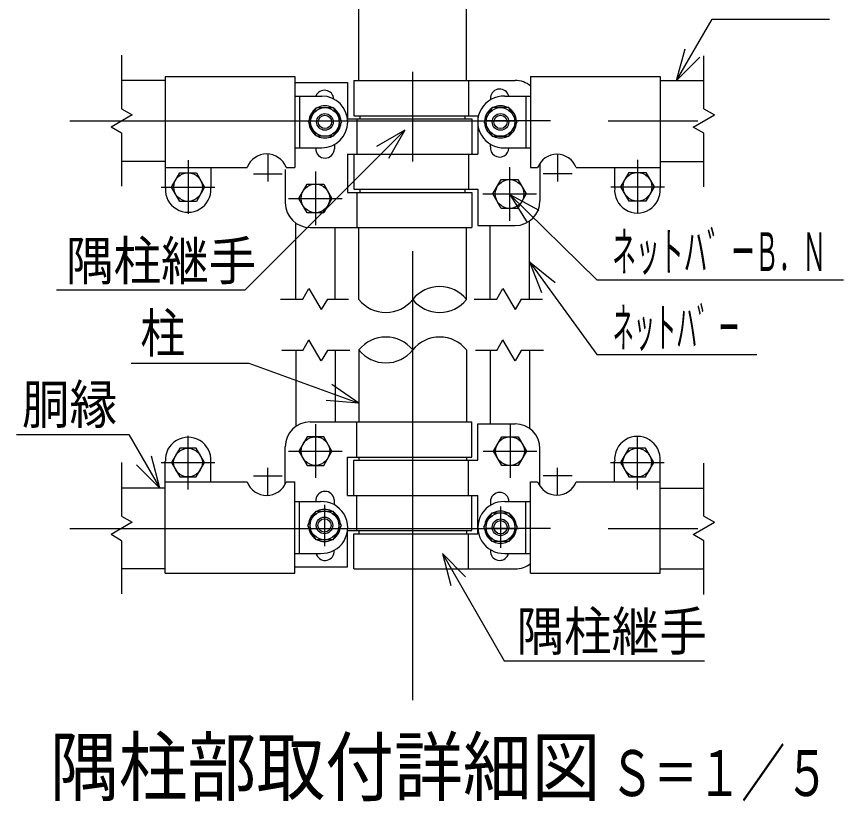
# Model space of a CAD drawing. Units: millimetres, scale not verified. Extents: x -4425 to 4425, y -3150 to 3150.
# Drawn here: x 1434 to 2604, y -1086 to 24 of the extents above; entities that cross this region are included whole.
import ezdxf
from ezdxf.enums import TextEntityAlignment as Align

# ---------------------------------------------------------------- set-up
doc = ezdxf.new("R2010")
doc.units = ezdxf.units.MM
doc.header["$LTSCALE"] = 20
doc.linetypes.add('USER1', pattern=[50.8, 31.75, -6.35, 6.35, -6.35])
doc.layers.add('0-0_1', color=7, linetype='Continuous', lineweight=25)
doc.layers.add('0-4_2', color=2, linetype='Continuous', lineweight=25)
doc.styles.add('ＭＳ ゴシック', font='')
doc.styles.get('ＭＳ ゴシック').set_extended_font_data('MS Gothic')

msp = doc.modelspace()

# ---------------------------------------------------------------- linework, layer by layer
at = {"layer": '0-0_1', "color": 3, "linetype": 'USER1'}
for p, q in [((1994.75, -942.55), (1994.75, 244.82)), ((1509.4, -123.32), (2480.09, -123.32)), ((1799.75, -123.32), (1889.75, -123.32)), ((2189.75, -123.32), (2099.75, -123.32)), ((1676.8, -178.84), (1676.8, -254.78)), ((2312.92, -178.47), (2312.92, -254.41)), ((1857.05, -194.83), (1857.05, -270.77)), ((2131.8, -188.63), (2131.8, -264.56)), ((1638.83, -216.81), (1714.77, -216.81)), ((2274.95, -216.44), (2350.89, -216.44)), ((1819.08, -232.8), (1895.02, -232.8)), ((2093.83, -226.59), (2169.77, -226.59)), ((1857.05, -552.3), (1857.05, -628.24)), ((2132.44, -552.3), (2132.44, -628.24)), ((1676.7, -568.65), (1676.7, -644.59)), ((2312.51, -568.65), (2312.51, -644.59)), ((1819.08, -590.27), (1895.02, -590.27)), ((2094.47, -590.27), (2170.41, -590.27)), ((1638.73, -606.62), (1714.67, -606.62)), ((2274.54, -606.62), (2350.48, -606.62)), ((1869.86, -666.1), (1869.86, -724.75)), ((2118.98, -668.73), (2118.98, -727.39)), ((1509.4, -699.74), (2480.09, -699.74)), ((1799.75, -699.74), (1889.75, -699.74)), ((2189.75, -699.74), (2099.75, -699.74))]:
    msp.add_line(p, q, dxfattribs=at)
at = {"layer": '0-0_1'}
for p, q in [((1918.55, -66.02), (1918.55, 52.03)), ((2070.95, -66.02), (2070.95, 52.03)), ((1644.43, -66.17), (1582.76, -66.17)), ((1644.43, -60.24), (1644.44, -218.5)), ((1644.56, -60.2), (1827.73, -60.2)), ((1827.73, -60.2), (1827.73, -189.15)), ((1827.73, -68.95), (1902.43, -68.95)), ((1902.43, -68.95), (1902.43, -120.23)), ((1911.22, -66.02), (2139.82, -66.02)), ((1911.22, -66.02), (1911.22, -115.84)), ((2073.88, -66.02), (2073.88, -115.84)), ((2161.68, -60.2), (2344.85, -60.2)), ((2161.68, -60.2), (2161.68, -189.15)), ((2344.85, -60.2), (2344.85, -218.46)), ((2344.85, -66.17), (2406.74, -66.17)), ((1827.73, -88.04), (1866.09, -88.04)), ((1834.47, -88.04), (1834.47, -161.31)), ((2104.76, -89.5), (2104.76, -93.17)), ((2125.04, -88.04), (2161.68, -88.04)), ((2154.94, -88.04), (2154.93, -161.31)), ((1911.22, -115.84), (2087.07, -115.84)), ((1920.31, -120.23), (1920.31, -115.84)), ((2069.19, -120.23), (2069.19, -115.84)), ((2087.07, -115.84), (2087.07, -170.06)), ((1902.43, -120.23), (2078.27, -120.23)), ((1915.62, -120.23), (1915.62, -170.06)), ((2078.27, -120.23), (2078.27, -170.06)), ((1827.73, -161.31), (1866.09, -161.31)), ((1857.45, -161.31), (1857.45, -162.6)), ((1883.83, -156.73), (1883.83, -162.6)), ((2104.7, -159.84), (2104.7, -156.17)), ((2125.04, -161.31), (2161.68, -161.31)), ((1902.43, -170.06), (1902.43, -224.28)), ((1902.43, -170.06), (2078.27, -170.06)), ((1902.43, -170.06), (2087.07, -170.06)), ((1911.22, -170.06), (1911.22, -219.88)), ((2073.88, -170.06), (2073.88, -219.88)), ((1644.44, -180.47), (1582.76, -180.47)), ((2174.86, -183), (2174.86, -236.04)), ((2344.85, -180.47), (2406.74, -180.47)), ((1644.56, -189.15), (1760.55, -189.15)), ((1709.04, -189.15), (1709.04, -218.46)), ((1814.38, -192.08), (1814.38, -238.97)), ((1815.52, -189.15), (1827.73, -189.15)), ((2161.68, -189.15), (2171.58, -189.15)), ((2226.18, -189.15), (2344.85, -189.15)), ((2280.37, -189.15), (2280.37, -218.46)), ((1911.22, -219.88), (2087.07, -219.88)), ((1920.31, -224.28), (1920.31, -219.88)), ((2069.19, -224.28), (2069.19, -219.88)), ((2087.07, -219.88), (2087.07, -271.17)), ((1902.43, -224.28), (2078.27, -224.28)), ((1915.62, -224.28), (1915.62, -274.1)), ((2078.27, -224.28), (2078.27, -274.1)), ((1829.33, -375.21), (1829.33, -267.75)), ((2160.21, -375.21), (2160.21, -264.61)), ((1849.68, -274.1), (2078.27, -274.1)), ((1885.01, -375.21), (1885.01, -274.1)), ((1918.55, -375.84), (1918.55, -274.1)), ((2070.95, -375.84), (2070.95, -274.1)), ((2087.07, -271.17), (2139.82, -271.17)), ((2104.53, -375.21), (2104.53, -271.17)), ((1829.33, -447.85), (1829.33, -555.32)), ((1885.01, -447.85), (1885.01, -548.96)), ((1918.55, -447.22), (1918.55, -548.96)), ((2070.95, -447.22), (2070.95, -548.96)), ((2104.53, -447.85), (2104.53, -551.89)), ((2160.21, -447.85), (2160.21, -558.45)), ((1849.68, -548.96), (2078.27, -548.96)), ((1915.62, -598.79), (1915.62, -548.96)), ((2078.27, -598.79), (2078.27, -548.96)), ((2087.07, -603.18), (2087.07, -551.89)), ((2087.07, -551.89), (2139.82, -551.89)), ((1814.38, -636.59), (1814.38, -584.09)), ((2174.86, -640.06), (2174.86, -587.02)), ((1644.43, -762.82), (1644.44, -604.56)), ((1709.04, -633.91), (1709.04, -604.61)), ((1902.43, -598.79), (2078.27, -598.79)), ((1902.43, -653.01), (1902.43, -598.79)), ((1911.22, -603.18), (2087.07, -603.18)), ((1911.22, -653.01), (1911.22, -603.18)), ((1918.55, -598.79), (1918.55, -603.18)), ((2070.95, -598.79), (2070.95, -603.18)), ((2073.88, -653.01), (2073.88, -603.18)), ((2280.37, -633.91), (2280.37, -604.61)), ((2344.85, -762.87), (2344.85, -604.61)), ((1644.44, -642.59), (1582.76, -642.59)), ((1644.56, -633.91), (1760.55, -633.91)), ((1815.52, -633.91), (1827.73, -633.91)), ((1827.73, -762.87), (1827.73, -633.91)), ((2161.68, -762.87), (2161.68, -633.91)), ((2161.68, -633.91), (2171.58, -633.91)), ((2226.18, -633.91), (2344.85, -633.91)), ((2344.85, -642.59), (2406.74, -642.59)), ((1902.43, -653.01), (2087.07, -653.01)), ((1902.43, -653.01), (2078.27, -653.01)), ((1915.62, -702.83), (1915.62, -653.01)), ((2078.27, -702.83), (2078.27, -653.01)), ((2087.07, -707.23), (2087.07, -653.01)), ((1827.73, -661.76), (1864.37, -661.76)), ((1834.47, -735.03), (1834.47, -661.76)), ((1857.56, -658.83), (1857.56, -661.76)), ((1883.73, -658.83), (1883.73, -666.26)), ((2104.64, -661.93), (2104.64, -667.09)), ((2125.04, -661.76), (2161.68, -661.76)), ((2154.94, -735.03), (2154.93, -661.76)), ((1902.43, -754.12), (1902.43, -702.83)), ((1902.43, -702.83), (2078.27, -702.83)), ((1911.22, -757.05), (1911.22, -707.23)), ((1911.22, -707.23), (2087.07, -707.23)), ((1918.55, -702.83), (1918.55, -707.23)), ((2070.95, -702.83), (2070.95, -707.23)), ((2073.88, -757.05), (2073.88, -707.23)), ((1827.73, -735.03), (1864.37, -735.03)), ((1883.73, -733.39), (1883.73, -730.52)), ((2104.64, -729.69), (2104.64, -733.56)), ((2125.04, -735.03), (2161.68, -735.03)), ((1644.43, -756.89), (1582.76, -756.89)), ((1827.73, -754.12), (1902.43, -754.12)), ((1911.22, -757.05), (2139.82, -757.05)), ((2344.85, -756.89), (2406.74, -756.89)), ((1644.56, -762.87), (1827.73, -762.87)), ((2161.68, -762.87), (2344.85, -762.87))]:
    msp.add_line(p, q, dxfattribs=at)
at = {"layer": '0-0_1', "color": 2}
for p, q in [((2368.1, -66.17), (2418.36, 20.88)), ((2418.36, 20.88), (2584.45, 20.88)), ((2368.1, -66.17), (2380.16, -21.17)), ((1582.76, -30.03), (1582.76, -106)), ((2368.1, -66.17), (2401.04, -33.23)), ((2406.74, -106), (2406.74, -30.97)), ((1597.76, -114.66), (1567.76, -131.98)), ((1582.76, -106), (1597.76, -114.66)), ((2391.74, -131.98), (2421.74, -114.66)), ((2406.74, -106), (2421.74, -114.66)), ((1582.76, -140.64), (1567.76, -131.98)), ((1757.72, -362.34), (1983.82, -136.24)), ((1983.82, -136.24), (1943.48, -159.53)), ((1983.82, -136.24), (1960.53, -176.58)), ((2406.74, -140.64), (2391.74, -131.98)), ((1582.76, -140.64), (1582.76, -215.68)), ((2406.74, -216.62), (2406.74, -140.64)), ((1789.63, -170.05), (1789.63, -209.04)), ((2199.86, -170.05), (2199.86, -209.04)), ((1769.19, -197.94), (1810.08, -197.94)), ((2220.31, -197.94), (2179.42, -197.94)), ((2132.37, -227.25), (2255.46, -348.15)), ((2132.37, -227.25), (2156.73, -266.96)), ((2132.37, -227.25), (2173.32, -249.46)), ((2160.21, -322.43), (2255.46, -453.53)), ((2160.21, -322.43), (2176.9, -365.93)), ((2160.21, -322.43), (2196.41, -351.75)), ((2255.46, -348.15), (2604.39, -348.15)), ((1490.69, -362.34), (1757.72, -362.34)), ((1839.28, -375.21), (1847.94, -360.21)), ((1847.94, -360.21), (1865.26, -390.21)), ((2113.69, -375.21), (2122.35, -360.21)), ((2122.35, -360.21), (2139.67, -390.21)), ((1807.53, -375.21), (1839.28, -375.21)), ((1873.92, -375.21), (1865.26, -390.21)), ((1873.92, -375.21), (1903.86, -375.21)), ((2081.93, -375.21), (2113.69, -375.21)), ((2148.33, -375.21), (2139.67, -390.21)), ((2148.33, -375.21), (2178.26, -375.21)), ((1839.28, -447.85), (1847.94, -432.85)), ((1865.26, -462.85), (1847.94, -432.85)), ((2113.69, -447.85), (2122.35, -432.85)), ((2139.67, -462.85), (2122.35, -432.85)), ((1839.28, -447.85), (1809.35, -447.85)), ((1873.92, -447.85), (1865.26, -462.85)), ((1905.67, -447.85), (1873.92, -447.85)), ((2113.69, -447.85), (2083.75, -447.85)), ((2148.33, -447.85), (2139.67, -462.85)), ((2180.08, -447.85), (2148.33, -447.85)), ((2255.46, -453.53), (2481.57, -453.53)), ((1596.49, -466.01), (1762.7, -466.01)), ((1762.7, -466.01), (1918.55, -522.73)), ((1918.55, -522.73), (1880.39, -496.01)), ((1918.55, -522.73), (1872.14, -518.67)), ((1434.03, -566.74), (1593.11, -566.74)), ((1593.11, -566.74), (1636.9, -642.59)), ((1582.76, -606.44), (1582.76, -682.42)), ((1636.9, -642.59), (1624.85, -597.59)), ((2406.74, -682.42), (2406.74, -607.38)), ((1636.9, -642.59), (1603.96, -609.65)), ((1789.63, -653.02), (1789.63, -614.03)), ((2199.86, -653.02), (2199.86, -614.03)), ((1769.19, -625.12), (1810.08, -625.12)), ((2220.31, -625.12), (2179.42, -625.12)), ((1582.76, -682.42), (1597.76, -691.08)), ((2406.74, -682.42), (2421.74, -691.08)), ((1597.76, -691.08), (1567.76, -708.4)), ((2391.74, -708.4), (2421.74, -691.08)), ((1582.76, -717.06), (1567.76, -708.4)), ((2406.74, -717.06), (2391.74, -708.4)), ((1582.76, -717.06), (1582.76, -792.1)), ((2406.74, -793.04), (2406.74, -717.06)), ((2036.74, -735.38), (2124.27, -886.99)), ((2036.74, -735.38), (2069.68, -768.32)), ((2036.74, -735.38), (2048.8, -780.38)), ((2124.27, -886.99), (2407.66, -886.99))]:
    msp.add_line(p, q, dxfattribs=at)
at = {"layer": '0-0_1'}
for centre, radius, start, end in [((2139.7, -101.23), 35.17, 51.3179, 90.00024), ((1869.87, -93.06), 13.19, 3.78571, 157.61256), ((2117.83, -91.31), 13.19, 14.36437, 172.12685), ((1866.09, -124.67), 36.63, 270, 90), ((2123.4, -124.71), 36.63, 87.43726, 272.56285), ((1870.52, -124.67), 22.71, 63.37563, 116.62469), ((2118.98, -124.67), 22.71, 63.37531, 116.62437), ((1870.52, -124.67), 22.71, 123.37524, 176.62436), ((1870.52, -124.67), 22.71, 3.37537, 56.62451), ((2118.98, -124.67), 22.71, 123.37549, 176.62463), ((2118.98, -124.67), 22.71, 3.37564, 56.62476), ((1870.52, -124.67), 22.71, 183.37536, 236.62463), ((1870.52, -124.67), 22.71, 303.37524, 356.62463), ((2118.98, -124.67), 22.71, 183.37537, 236.62476), ((2118.98, -124.67), 22.71, 303.37537, 356.62464), ((1870.52, -124.67), 22.71, 243.37527, 296.62436), ((2118.98, -124.67), 22.71, 243.37564, 296.62473), ((1870.64, -162.6), 13.19, 180, 0), ((2117.83, -161.13), 13.19, 174.39166, 359.2334), ((1788.04, -199.31), 29.31, 20.28488, 159.71478), ((2198.88, -199.8), 29.31, 21.31091, 158.68921), ((1676.86, -220.14), 32.24, 176.99986, 2.99915), ((2312.74, -221.28), 32.24, 174.96893, 5.03113), ((1849.55, -238.97), 35.17, 180, 270), ((2139.7, -236.04), 35.17, 270, 0), ((2032.85, -406.38), 48.83, 38.71802, 141.28213), ((1956.65, -345.3), 48.83, 218.71787, 321.28198), ((2032.85, -345.3), 48.83, 218.71787, 321.28198), ((1956.65, -477.77), 48.83, 38.71802, 141.28213), ((2032.85, -477.77), 48.83, 38.71802, 141.28213), ((1956.65, -416.68), 48.83, 218.71787, 321.28198), ((1849.55, -584.09), 35.17, 90, 180), ((2139.7, -587.02), 35.17, 0, 90), ((1676.86, -602.92), 32.24, 357.00085, 183.00014), ((2312.74, -601.78), 32.24, 354.96887, 185.03107), ((1788.04, -623.75), 29.31, 200.28522, 339.71512), ((2198.88, -623.26), 29.31, 201.31079, 338.68909), ((1870.64, -660.46), 13.19, 7.13244, 172.86487), ((2117.83, -661.93), 13.19, 0.7666, 180), ((1866.06, -698.39), 36.67, 267.49755, 92.63856), ((2123.73, -698.39), 36.66, 87.9429, 272.05746), ((1869.86, -695.42), 22.71, 123.37524, 176.62463), ((1869.86, -695.42), 22.71, 63.37527, 116.62436), ((1869.86, -695.42), 22.71, 3.37536, 56.62463), ((2118.98, -698.06), 22.71, 63.37527, 116.62436), ((2118.98, -698.06), 22.71, 123.37524, 176.62463), ((2118.98, -698.06), 22.71, 3.37536, 56.62463), ((1869.86, -695.42), 22.71, 183.37537, 236.62451), ((1869.86, -695.42), 22.71, 303.37524, 356.62436), ((2118.98, -698.06), 22.71, 183.37537, 236.62451), ((2118.98, -698.06), 22.71, 303.37524, 356.62436), ((1869.86, -695.42), 22.71, 243.37563, 296.62469), ((2118.98, -698.06), 22.71, 243.37563, 296.62469), ((1870.64, -731.75), 13.19, 194.36729, 352.8676), ((2117.7, -731.75), 13.19, 187.87315, 345.63563), ((2139.7, -721.84), 35.17, 269.99976, 308.6821)]:
    msp.add_arc(centre, radius, start, end, dxfattribs=at)
at = {"layer": '0-4_2', "color": 7}
for p, q in [((1847.07, -124.67), (1858.8, -104.37)), ((1858.8, -104.37), (1882.24, -104.37)), ((1882.24, -104.37), (1893.97, -124.67)), ((2107.25, -104.37), (2095.53, -124.67)), ((2130.7, -104.37), (2107.25, -104.37)), ((1858.8, -144.98), (1847.07, -124.67)), ((1893.97, -124.67), (1882.24, -144.98)), ((2095.53, -124.67), (2107.25, -144.98)), ((1882.24, -144.98), (1858.8, -144.98)), ((2107.25, -144.98), (2130.7, -144.98)), ((1846.41, -695.42), (1858.14, -675.12)), ((1858.14, -675.12), (1881.58, -675.12)), ((1881.58, -675.12), (1893.31, -695.42)), ((2095.53, -698.06), (2107.25, -677.75)), ((2107.25, -677.75), (2130.7, -677.75)), ((2130.7, -677.75), (2142.42, -698.06)), ((1858.14, -715.73), (1846.41, -695.42)), ((1893.31, -695.42), (1881.58, -715.73)), ((2107.25, -718.36), (2095.53, -698.06)), ((2142.42, -698.06), (2130.7, -718.36)), ((1881.58, -715.73), (1858.14, -715.73)), ((2130.7, -718.36), (2107.25, -718.36))]:
    msp.add_line(p, q, dxfattribs=at)
at = {"layer": '0-4_2'}
for p, q in [((1653.35, -216.81), (1665.08, -196.5)), ((1665.08, -196.5), (1688.52, -196.5)), ((1688.52, -196.5), (1700.24, -216.81)), ((2289.48, -216.44), (2301.2, -196.14)), ((2301.2, -196.14), (2324.65, -196.14)), ((2324.65, -196.14), (2336.37, -216.44)), ((2108.35, -226.59), (2120.07, -206.29)), ((2120.07, -206.29), (2143.52, -206.29)), ((2143.52, -206.29), (2155.24, -226.59)), ((1665.08, -237.11), (1653.35, -216.81)), ((1700.24, -216.81), (1688.52, -237.11)), ((1833.61, -232.8), (1845.33, -212.49)), ((1845.33, -212.49), (1868.77, -212.49)), ((1868.77, -212.49), (1880.5, -232.8)), ((2301.2, -236.75), (2289.48, -216.44)), ((2336.37, -216.44), (2324.65, -236.75)), ((1845.33, -253.1), (1833.61, -232.8)), ((1880.5, -232.8), (1868.77, -253.1)), ((2120.07, -246.9), (2108.35, -226.59)), ((1688.52, -237.11), (1665.08, -237.11)), ((2324.65, -236.75), (2301.2, -236.75)), ((1868.77, -253.1), (1845.33, -253.1)), ((1845.33, -569.96), (1833.61, -590.27)), ((1868.77, -569.96), (1845.33, -569.96)), ((1880.5, -590.27), (1868.77, -569.96)), ((2109, -590.27), (2120.72, -569.96)), ((2120.72, -569.96), (2144.17, -569.96)), ((2144.17, -569.96), (2155.89, -590.27)), ((1664.97, -586.32), (1653.25, -606.62)), ((1688.42, -586.32), (1664.97, -586.32)), ((1700.14, -606.62), (1688.42, -586.32)), ((1833.61, -590.27), (1845.33, -610.57)), ((1868.77, -610.57), (1880.5, -590.27)), ((2120.72, -610.57), (2109, -590.27)), ((2155.89, -590.27), (2144.17, -610.57)), ((2300.78, -586.32), (2289.06, -606.62)), ((2324.23, -586.32), (2300.78, -586.32)), ((2335.95, -606.62), (2324.23, -586.32)), ((1653.25, -606.62), (1664.97, -626.93)), ((1688.42, -626.93), (1700.14, -606.62)), ((2289.06, -606.62), (2300.78, -626.93)), ((2324.23, -626.93), (2335.95, -606.62)), ((1845.33, -610.57), (1868.77, -610.57)), ((2144.17, -610.57), (2120.72, -610.57)), ((1664.97, -626.93), (1688.42, -626.93)), ((2300.78, -626.93), (2324.23, -626.93))]:
    msp.add_line(p, q, dxfattribs=at)
at = {"layer": '0-4_2', "color": 7}
msp.add_lwpolyline([(2130.7, -144.98), (2142.42, -124.67), (2130.7, -104.37)], dxfattribs=at)
at = {"layer": '0-4_2'}
msp.add_lwpolyline([(2155.24, -226.59), (2143.52, -246.9), (2120.07, -246.9)], dxfattribs=at)
at = {"layer": '0-4_2', "color": 7}
for centre, radius in [((1870.52, -124.67), 20.3), ((2118.98, -124.67), 20.3), ((1870.52, -124.67), 9.38), ((2118.98, -124.67), 9.38), ((1869.86, -695.42), 20.3), ((2118.98, -698.06), 20.3), ((1869.86, -695.42), 9.38), ((2118.98, -698.06), 9.38)]:
    msp.add_circle(centre, radius, dxfattribs=at)
at = {"layer": '0-4_2', "color": 4}
for centre in [(1870.52, -124.67), (2118.98, -124.67), (1869.86, -695.42), (2118.98, -698.06)]:
    msp.add_circle(centre, 11.72, dxfattribs=at)
at = {"layer": '0-4_2'}
for centre in [(1676.8, -216.81), (2312.92, -216.44), (2131.8, -226.59), (1857.05, -232.8), (1857.05, -590.27), (2132.44, -590.27), (1676.7, -606.62), (2312.51, -606.62)]:
    msp.add_circle(centre, 20.3, dxfattribs=at)

# ---------------------------------------------------------------- texts
at = {"layer": '0-0_1', "style": 'ＭＳ ゴシック'}
for s, height, width, p in [('ネットハ゛ーＢ．Ｎ', 54.84, 0.45, (2277.08, -352.06)), ('隅柱継手', 54.84, 0.9, (1503.98, -364.96)), ('ネットハ゛ー', 54.84, 0.4, (2277.78, -459.58)), ('柱', 54.84, 0.85, (1609.1, -467.29)), ('胴縁', 54.84, 0.9, (1441.67, -568.03)), ('隅柱継手', 54.84, 0.9, (2141.64, -889.08)), ('隅柱部取付詳細図', 79.33, 0.9, (1481.29, -1100.6)), ('Ｓ＝１／５', 64.96, 0.7, (2273.79, -1097.82))]:
    msp.add_text(s, height=height, dxfattribs=dict(at, width=width)).set_placement(p, align=Align.BOTTOM_LEFT)

doc.saveas('drawing.dxf')
